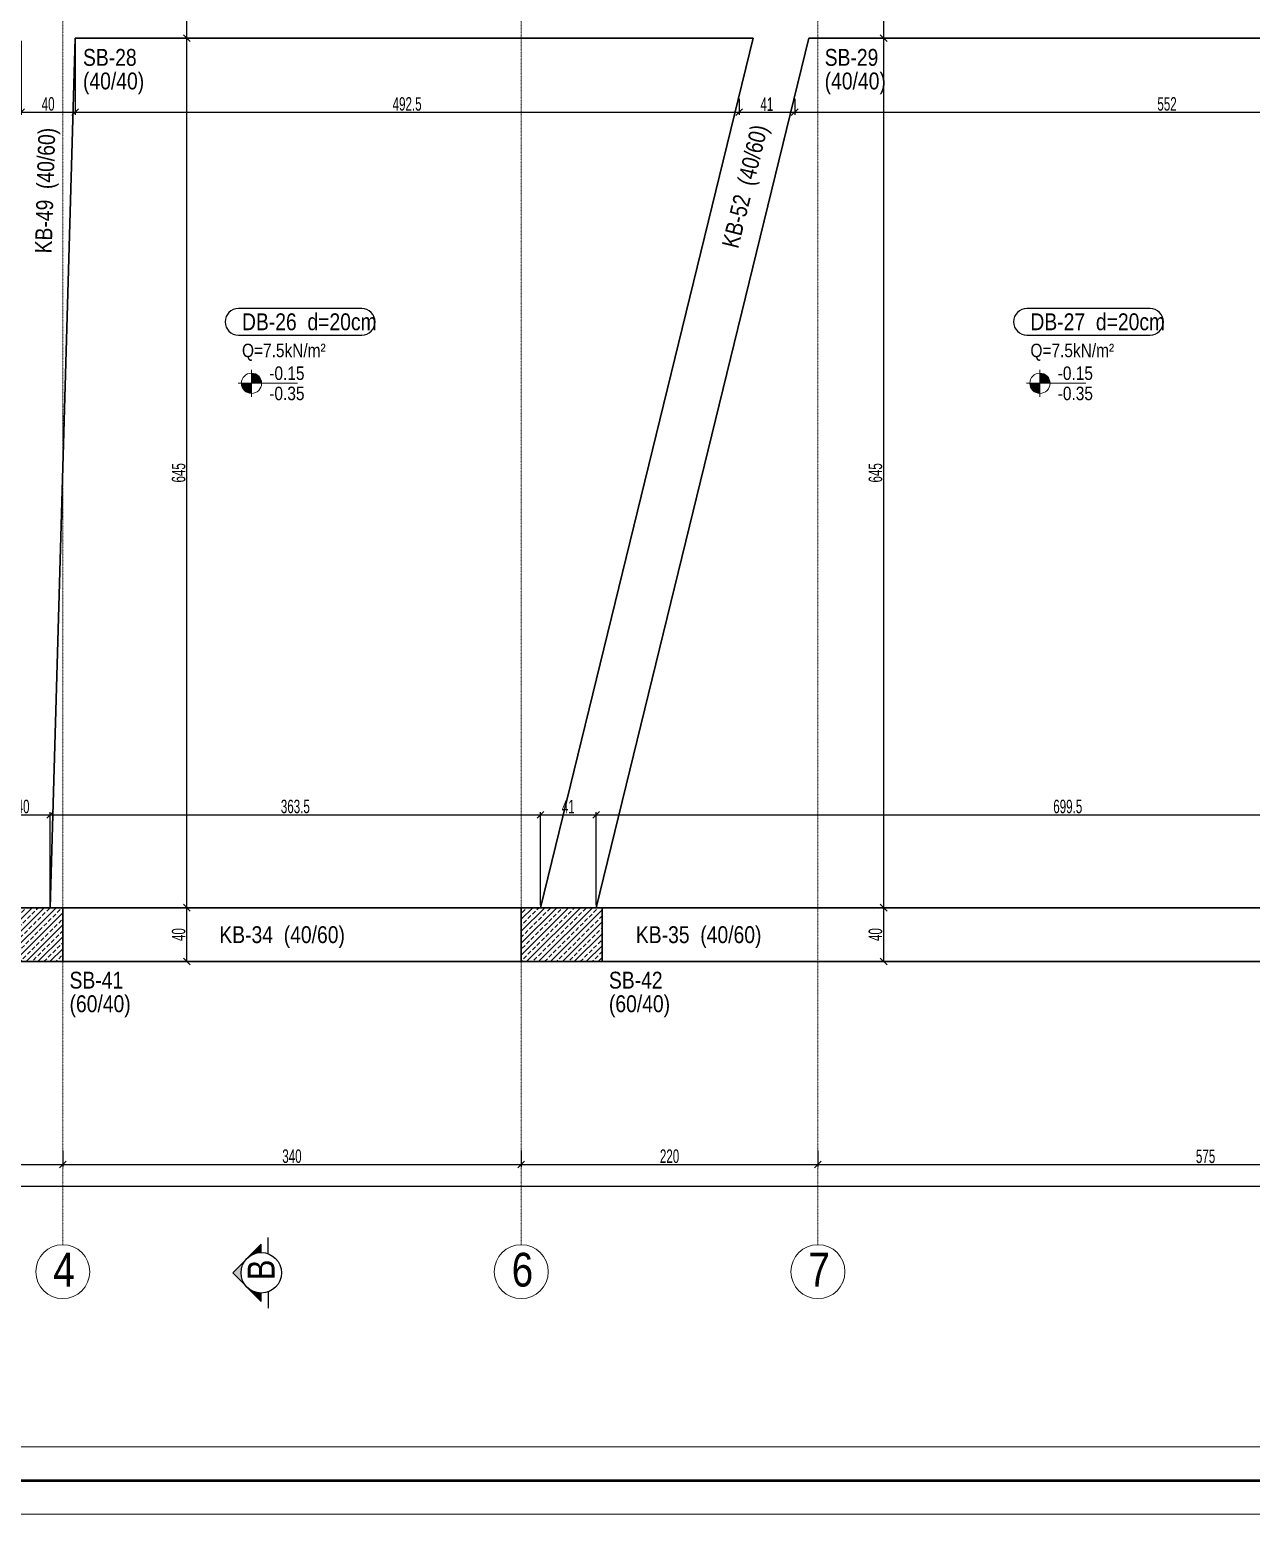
# Model space of a CAD drawing. Header units: millimetres. Extents: x -267 to 94375, y 6431 to 10838.
# Drawn here: x 59247 to 60152, y 6532 to 7633 of the extents above; entities that cross this region are included whole.
import ezdxf

# ---------------------------------------------------------------- set-up
doc = ezdxf.new("R2010")
doc.units = ezdxf.units.MM
doc.header["$LTSCALE"] = 0.0001
doc.linetypes.add('DASHED', pattern=[19.05, 12.7, -6.35])
for name, color, linetype, lineweight in [('AKS BALONU (BEYKENT)', 7, 'Continuous', 20), ('AKS CIZGISI (BEYKENT)', 252, 'DASHED', 20), ('AKS NO (BEYKENT)', 3, 'Continuous', 20), ('AKS OLCU (BEYKENT)', 200, 'Continuous', 20), ('DOSEME ISMI (BEYKENT)', 9, 'Continuous', 20), ('DOSEME PAFTA (BEYKENT)', 3, 'Continuous', 20), ('KESIT (BEYKENT)', 151, 'Continuous', 25), ('KESIT ISMI (BEYKENT)', 6, 'Continuous', 20), ('KIRIS (BEYKENT)', 2, 'Continuous', 30), ('KIRIS ISMI (BEYKENT)', 40, 'Continuous', 20), ('KOLON (BEYKENT)', 3, 'Continuous', 30), ('KOLON ISMI (BEYKENT)', 91, 'Continuous', 20), ('KOT CIZGI (BEYKENT)', 120, 'Continuous', 20), ('KOT YAZI (BEYKENT)', 7, 'Continuous', 20), ('OLCU (BEYKENT)', 14, 'Continuous', 20), ('SHEETSUMMARY-50', 152, 'Continuous', 20), ('SheetView', 40, 'Continuous', 20), ('SheetViewOut', 231, 'Continuous', 20), ('TARAMA (BEYKENT)', 252, 'Continuous', 25), ('YAZI (BEYKENT)', 140, 'Continuous', 20)]:
    doc.layers.add(name, color=color, linetype=linetype, lineweight=lineweight)
doc.styles.add('DSMOLC-50', font='bahnschrift light condensed', dxfattribs={"width": 0.75, "height": 10})
doc.styles.add('KOT (BEYKENT)', font='')
doc.styles.add('YAZI (BEYKENT)', font='')
doc.styles.get('KOT (BEYKENT)').set_extended_font_data('Bahnschrift Light Condensed')
doc.styles.get('YAZI (BEYKENT)').set_extended_font_data('Bahnschrift Light Condensed')
doc.dimstyles.new('DSMOLC-50', dxfattribs={"dimtxt": 10, "dimasz": 5, "dimexe": 2, "dimexo": 2, "dimgap": 1, "dimtad": 1, "dimdec": 1, "dimrnd": 0.5, "dimzin": 12, "dimdsep": 46, "dimtxsty": 'DSMOLC-50', "dimblk": 'OBLIQUE', "dimblk1": 'OBLIQUE', "dimblk2": 'OBLIQUE', "dimcen": 0, "dimclrt": 7, "dimadec": 0, "dimazin": 0, "dimtfac": 1, "dimtdec": 4, "dimtix": 1, "dimtmove": 2, "dimatfit": 3, "dimfxl": 1, "dimtzin": 0, "dimarcsym": 0})
pattern_1 = [(45, (56234.0714, 6088.7264), (-4.419417, 4.419417), []), (45, (56238.491, 6088.7264), (-4.419417, 4.419417), [3.125, -1.5625])]

# ---------------------------------------------------------------- blocks, each defined once
blk = doc.blocks.new('_Oblique')
at = {"color": 0, "linetype": 'ByBlock', "lineweight": -2}
blk.add_line((-0.5, -0.5), (0.5, 0.5), dxfattribs=at)
blk = doc.blocks.new('*D1030')
at = {"layer": 'AKS OLCU (BEYKENT)', "color": 0, "lineweight": -2, "transparency": 16777216}
for p, q in [((58701, 6801.3), (58701, 6789.3)), ((59271, 6801.3), (59271, 6789.3)), ((58701, 6791.3), (59271, 6791.3))]:
    blk.add_line(p, q, dxfattribs=at)
at = {"layer": 'DEFPOINTS', "color": 0, "lineweight": -3, "transparency": 16777216}
for p in [(58701, 6803.3), (59271, 6803.3), (59271, 6791.3)]:
    blk.add_point(p, dxfattribs=at)
at = {"layer": 'AKS OLCU (BEYKENT)', "color": 0, "lineweight": -2, "transparency": 16777216, "xscale": 5, "yscale": 5, "zscale": 5, "rotation": 180}
blk.add_blockref('_Oblique', (58701, 6791.3), dxfattribs=at)
at = {"layer": 'AKS OLCU (BEYKENT)', "color": 0, "lineweight": -2, "transparency": 16777216, "xscale": 5, "yscale": 5, "zscale": 5}
blk.add_blockref('_Oblique', (59271, 6791.3), dxfattribs=at)
at = {"layer": 'AKS OLCU (BEYKENT)', "color": 7, "transparency": 16777216, "insert": (58986, 6797.4), "char_height": 10, "attachment_point": 5, "style": 'DSMOLC-50'}
blk.add_mtext('570', dxfattribs=at)
blk = doc.blocks.new('*D1031')
at = {"layer": 'AKS OLCU (BEYKENT)', "color": 0, "lineweight": -2, "transparency": 16777216}
for p, q in [((59271, 6801.3), (59271, 6789.3)), ((59611, 6801.3), (59611, 6789.3)), ((59271, 6791.3), (59611, 6791.3))]:
    blk.add_line(p, q, dxfattribs=at)
at = {"layer": 'DEFPOINTS', "color": 0, "lineweight": -3, "transparency": 16777216}
for p in [(59271, 6803.3), (59611, 6803.3), (59611, 6791.3)]:
    blk.add_point(p, dxfattribs=at)
at = {"layer": 'AKS OLCU (BEYKENT)', "color": 0, "lineweight": -2, "transparency": 16777216, "xscale": 5, "yscale": 5, "zscale": 5, "rotation": 180}
blk.add_blockref('_Oblique', (59271, 6791.3), dxfattribs=at)
at = {"layer": 'AKS OLCU (BEYKENT)', "color": 0, "lineweight": -2, "transparency": 16777216, "xscale": 5, "yscale": 5, "zscale": 5}
blk.add_blockref('_Oblique', (59611, 6791.3), dxfattribs=at)
at = {"layer": 'AKS OLCU (BEYKENT)', "color": 7, "transparency": 16777216, "insert": (59441, 6797.4), "char_height": 10, "attachment_point": 5, "style": 'DSMOLC-50'}
blk.add_mtext('340', dxfattribs=at)
blk = doc.blocks.new('*D1032')
at = {"layer": 'AKS OLCU (BEYKENT)', "color": 0, "lineweight": -2, "transparency": 16777216}
for p, q in [((59611, 6801.3), (59611, 6789.3)), ((59831, 6801.3), (59831, 6789.3)), ((59611, 6791.3), (59831, 6791.3))]:
    blk.add_line(p, q, dxfattribs=at)
at = {"layer": 'DEFPOINTS', "color": 0, "lineweight": -3, "transparency": 16777216}
for p in [(59611, 6803.3), (59831, 6803.3), (59831, 6791.3)]:
    blk.add_point(p, dxfattribs=at)
at = {"layer": 'AKS OLCU (BEYKENT)', "color": 0, "lineweight": -2, "transparency": 16777216, "xscale": 5, "yscale": 5, "zscale": 5, "rotation": 180}
blk.add_blockref('_Oblique', (59611, 6791.3), dxfattribs=at)
at = {"layer": 'AKS OLCU (BEYKENT)', "color": 0, "lineweight": -2, "transparency": 16777216, "xscale": 5, "yscale": 5, "zscale": 5}
blk.add_blockref('_Oblique', (59831, 6791.3), dxfattribs=at)
at = {"layer": 'AKS OLCU (BEYKENT)', "color": 7, "transparency": 16777216, "insert": (59721, 6797.4), "char_height": 10, "attachment_point": 5, "style": 'DSMOLC-50'}
blk.add_mtext('220', dxfattribs=at)
blk = doc.blocks.new('*D1033')
at = {"layer": 'AKS OLCU (BEYKENT)', "color": 0, "lineweight": -2, "transparency": 16777216}
for p, q in [((59831, 6801.3), (59831, 6789.3)), ((60406, 6801.3), (60406, 6789.3)), ((59831, 6791.3), (60406, 6791.3))]:
    blk.add_line(p, q, dxfattribs=at)
at = {"layer": 'DEFPOINTS', "color": 0, "lineweight": -3, "transparency": 16777216}
for p in [(59831, 6803.3), (60406, 6803.3), (60406, 6791.3)]:
    blk.add_point(p, dxfattribs=at)
at = {"layer": 'AKS OLCU (BEYKENT)', "color": 0, "lineweight": -2, "transparency": 16777216, "xscale": 5, "yscale": 5, "zscale": 5, "rotation": 180}
blk.add_blockref('_Oblique', (59831, 6791.3), dxfattribs=at)
at = {"layer": 'AKS OLCU (BEYKENT)', "color": 0, "lineweight": -2, "transparency": 16777216, "xscale": 5, "yscale": 5, "zscale": 5}
blk.add_blockref('_Oblique', (60406, 6791.3), dxfattribs=at)
at = {"layer": 'AKS OLCU (BEYKENT)', "color": 7, "transparency": 16777216, "insert": (60118.5, 6797.3), "char_height": 10, "attachment_point": 5, "style": 'DSMOLC-50'}
blk.add_mtext('575', dxfattribs=at)
blk = doc.blocks.new('*D1002')
at = {"layer": 'AKS OLCU (BEYKENT)', "color": 0, "lineweight": -2, "transparency": 16777216}
for p, q in [((57886, 6801.3), (57886, 6773.3)), ((64256, 6801.3), (64256, 6773.3)), ((57886, 6775.3), (64256, 6775.3))]:
    blk.add_line(p, q, dxfattribs=at)
at = {"layer": 'DEFPOINTS', "color": 0, "lineweight": -3, "transparency": 16777216}
for p in [(57886, 6803.3), (64256, 6803.3), (64256, 6775.3)]:
    blk.add_point(p, dxfattribs=at)
at = {"layer": 'AKS OLCU (BEYKENT)', "color": 0, "lineweight": -2, "transparency": 16777216, "xscale": 5, "yscale": 5, "zscale": 5, "rotation": 180}
blk.add_blockref('_Oblique', (57886, 6775.3), dxfattribs=at)
at = {"layer": 'AKS OLCU (BEYKENT)', "color": 0, "lineweight": -2, "transparency": 16777216, "xscale": 5, "yscale": 5, "zscale": 5}
blk.add_blockref('_Oblique', (64256, 6775.3), dxfattribs=at)
at = {"layer": 'AKS OLCU (BEYKENT)', "color": 7, "transparency": 16777216, "insert": (61071, 6781.4), "char_height": 10, "attachment_point": 5, "style": 'DSMOLC-50'}
blk.add_mtext('6370', dxfattribs=at)
blk = doc.blocks.new('*D1169')
at = {"layer": 'DEFPOINTS', "color": 0, "transparency": 16777216}
for p in [(59261.6, 7050.7), (59221.6, 6981.7), (59261.6, 6981.7)]:
    blk.add_point(p, dxfattribs=at)
at = {"layer": 'OLCU (BEYKENT)', "color": 0, "lineweight": -2, "transparency": 16777216}
for p, q in [((59221.6, 6983.7), (59221.6, 7052.7)), ((59221.6, 7050.7), (59261.6, 7050.7)), ((59261.6, 6983.7), (59261.6, 7052.7))]:
    blk.add_line(p, q, dxfattribs=at)
at = {"layer": 'OLCU (BEYKENT)', "color": 0, "lineweight": -2, "transparency": 16777216, "xscale": 5, "yscale": 5, "zscale": 5, "rotation": 180}
blk.add_blockref('_Oblique', (59221.6, 7050.7), dxfattribs=at)
at = {"layer": 'OLCU (BEYKENT)', "color": 0, "lineweight": -2, "transparency": 16777216, "xscale": 5, "yscale": 5, "zscale": 5}
blk.add_blockref('_Oblique', (59261.6, 7050.7), dxfattribs=at)
at = {"layer": 'OLCU (BEYKENT)', "color": 7, "transparency": 16777216, "insert": (59241.6, 7056.8), "char_height": 10, "attachment_point": 5, "style": 'DSMOLC-50'}
blk.add_mtext('40', dxfattribs=at)
blk = doc.blocks.new('*D1170')
at = {"layer": 'DEFPOINTS', "color": 0, "transparency": 16777216}
for p in [(59625.3, 7050.7), (59261.6, 6981.7), (59625.3, 6981.7)]:
    blk.add_point(p, dxfattribs=at)
at = {"layer": 'OLCU (BEYKENT)', "color": 0, "lineweight": -2, "transparency": 16777216}
for p, q in [((59261.6, 6983.7), (59261.6, 7052.7)), ((59261.6, 7050.7), (59625.3, 7050.7)), ((59625.3, 6983.7), (59625.3, 7052.7))]:
    blk.add_line(p, q, dxfattribs=at)
at = {"layer": 'OLCU (BEYKENT)', "color": 0, "lineweight": -2, "transparency": 16777216, "xscale": 5, "yscale": 5, "zscale": 5, "rotation": 180}
blk.add_blockref('_Oblique', (59261.6, 7050.7), dxfattribs=at)
at = {"layer": 'OLCU (BEYKENT)', "color": 0, "lineweight": -2, "transparency": 16777216, "xscale": 5, "yscale": 5, "zscale": 5}
blk.add_blockref('_Oblique', (59625.3, 7050.7), dxfattribs=at)
at = {"layer": 'OLCU (BEYKENT)', "color": 7, "transparency": 16777216, "insert": (59443.5, 7056.8), "char_height": 10, "attachment_point": 5, "style": 'DSMOLC-50'}
blk.add_mtext('363.5', dxfattribs=at)
blk = doc.blocks.new('*D1171')
at = {"layer": 'DEFPOINTS', "color": 0, "transparency": 16777216}
for p in [(59666.5, 7050.7), (59625.3, 6981.7), (59666.5, 6981.7)]:
    blk.add_point(p, dxfattribs=at)
at = {"layer": 'OLCU (BEYKENT)', "color": 0, "lineweight": -2, "transparency": 16777216}
for p, q in [((59625.3, 6983.7), (59625.3, 7052.7)), ((59625.3, 7050.7), (59666.5, 7050.7)), ((59666.5, 6983.7), (59666.5, 7052.7))]:
    blk.add_line(p, q, dxfattribs=at)
at = {"layer": 'OLCU (BEYKENT)', "color": 0, "lineweight": -2, "transparency": 16777216, "xscale": 5, "yscale": 5, "zscale": 5, "rotation": 180}
blk.add_blockref('_Oblique', (59625.3, 7050.7), dxfattribs=at)
at = {"layer": 'OLCU (BEYKENT)', "color": 0, "lineweight": -2, "transparency": 16777216, "xscale": 5, "yscale": 5, "zscale": 5}
blk.add_blockref('_Oblique', (59666.5, 7050.7), dxfattribs=at)
at = {"layer": 'OLCU (BEYKENT)', "color": 7, "transparency": 16777216, "insert": (59645.9, 7056.7), "char_height": 10, "attachment_point": 5, "style": 'DSMOLC-50'}
blk.add_mtext('41', dxfattribs=at)
blk = doc.blocks.new('*D1172')
at = {"layer": 'DEFPOINTS', "color": 0, "transparency": 16777216}
for p in [(60366, 7062.7), (60366, 7050.7), (59666.5, 6981.7)]:
    blk.add_point(p, dxfattribs=at)
at = {"layer": 'OLCU (BEYKENT)', "color": 0, "lineweight": -2, "transparency": 16777216}
for p, q in [((60366, 7060.7), (60366, 7048.7)), ((59666.5, 6983.7), (59666.5, 7052.7)), ((59666.5, 7050.7), (60366, 7050.7))]:
    blk.add_line(p, q, dxfattribs=at)
at = {"layer": 'OLCU (BEYKENT)', "color": 0, "lineweight": -2, "transparency": 16777216, "xscale": 5, "yscale": 5, "zscale": 5, "rotation": 180}
blk.add_blockref('_Oblique', (59666.5, 7050.7), dxfattribs=at)
at = {"layer": 'OLCU (BEYKENT)', "color": 0, "lineweight": -2, "transparency": 16777216, "xscale": 5, "yscale": 5, "zscale": 5}
blk.add_blockref('_Oblique', (60366, 7050.7), dxfattribs=at)
at = {"layer": 'OLCU (BEYKENT)', "color": 7, "transparency": 16777216, "insert": (60016.3, 7056.8), "char_height": 10, "attachment_point": 5, "style": 'DSMOLC-50'}
blk.add_mtext('699.5', dxfattribs=at)
blk = doc.blocks.new('*D1193')
at = {"layer": 'DEFPOINTS', "color": 0, "transparency": 16777216}
for p in [(59240.2, 7626.8), (59280.2, 7626.8), (59280.2, 7571.8)]:
    blk.add_point(p, dxfattribs=at)
at = {"layer": 'OLCU (BEYKENT)', "color": 0, "lineweight": -2, "transparency": 16777216}
for p, q in [((59240.2, 7624.8), (59240.2, 7569.8)), ((59280.2, 7624.8), (59280.2, 7569.8)), ((59240.2, 7571.8), (59280.2, 7571.8))]:
    blk.add_line(p, q, dxfattribs=at)
at = {"layer": 'OLCU (BEYKENT)', "color": 0, "lineweight": -2, "transparency": 16777216, "xscale": 5, "yscale": 5, "zscale": 5, "rotation": 180}
blk.add_blockref('_Oblique', (59240.2, 7571.8), dxfattribs=at)
at = {"layer": 'OLCU (BEYKENT)', "color": 0, "lineweight": -2, "transparency": 16777216, "xscale": 5, "yscale": 5, "zscale": 5}
blk.add_blockref('_Oblique', (59280.2, 7571.8), dxfattribs=at)
at = {"layer": 'OLCU (BEYKENT)', "color": 7, "transparency": 16777216, "insert": (59260.2, 7577.9), "char_height": 10, "attachment_point": 5, "style": 'DSMOLC-50'}
blk.add_mtext('40', dxfattribs=at)
blk = doc.blocks.new('*D1194')
at = {"layer": 'DEFPOINTS', "color": 0, "transparency": 16777216}
for p in [(59280.2, 7626.8), (59772.6, 7583.8), (59772.6, 7571.8)]:
    blk.add_point(p, dxfattribs=at)
at = {"layer": 'OLCU (BEYKENT)', "color": 0, "lineweight": -2, "transparency": 16777216}
for p, q in [((59280.2, 7624.8), (59280.2, 7569.8)), ((59772.6, 7581.8), (59772.6, 7569.8)), ((59280.2, 7571.8), (59772.6, 7571.8))]:
    blk.add_line(p, q, dxfattribs=at)
at = {"layer": 'OLCU (BEYKENT)', "color": 0, "lineweight": -2, "transparency": 16777216, "xscale": 5, "yscale": 5, "zscale": 5, "rotation": 180}
blk.add_blockref('_Oblique', (59280.2, 7571.8), dxfattribs=at)
at = {"layer": 'OLCU (BEYKENT)', "color": 0, "lineweight": -2, "transparency": 16777216, "xscale": 5, "yscale": 5, "zscale": 5}
blk.add_blockref('_Oblique', (59772.6, 7571.8), dxfattribs=at)
at = {"layer": 'OLCU (BEYKENT)', "color": 7, "transparency": 16777216, "insert": (59526.4, 7577.9), "char_height": 10, "attachment_point": 5, "style": 'DSMOLC-50'}
blk.add_mtext('492.5', dxfattribs=at)
blk = doc.blocks.new('*D1195')
at = {"layer": 'DEFPOINTS', "color": 0, "transparency": 16777216}
for p in [(59772.6, 7583.8), (59813.8, 7583.8), (59813.8, 7571.8)]:
    blk.add_point(p, dxfattribs=at)
at = {"layer": 'OLCU (BEYKENT)', "color": 0, "lineweight": -2, "transparency": 16777216}
for p, q in [((59772.6, 7581.8), (59772.6, 7569.8)), ((59813.8, 7581.8), (59813.8, 7569.8)), ((59772.6, 7571.8), (59813.8, 7571.8))]:
    blk.add_line(p, q, dxfattribs=at)
at = {"layer": 'OLCU (BEYKENT)', "color": 0, "lineweight": -2, "transparency": 16777216, "xscale": 5, "yscale": 5, "zscale": 5, "rotation": 180}
blk.add_blockref('_Oblique', (59772.6, 7571.8), dxfattribs=at)
at = {"layer": 'OLCU (BEYKENT)', "color": 0, "lineweight": -2, "transparency": 16777216, "xscale": 5, "yscale": 5, "zscale": 5}
blk.add_blockref('_Oblique', (59813.8, 7571.8), dxfattribs=at)
at = {"layer": 'OLCU (BEYKENT)', "color": 7, "transparency": 16777216, "insert": (59793.2, 7577.8), "char_height": 10, "attachment_point": 5, "style": 'DSMOLC-50'}
blk.add_mtext('41', dxfattribs=at)
blk = doc.blocks.new('*D1196')
at = {"layer": 'DEFPOINTS', "color": 0, "transparency": 16777216}
for p in [(59813.8, 7583.8), (60366, 7583.8), (60366, 7571.8)]:
    blk.add_point(p, dxfattribs=at)
at = {"layer": 'OLCU (BEYKENT)', "color": 0, "lineweight": -2, "transparency": 16777216}
for p, q in [((59813.8, 7581.8), (59813.8, 7569.8)), ((60366, 7581.8), (60366, 7569.8)), ((59813.8, 7571.8), (60366, 7571.8))]:
    blk.add_line(p, q, dxfattribs=at)
at = {"layer": 'OLCU (BEYKENT)', "color": 0, "lineweight": -2, "transparency": 16777216, "xscale": 5, "yscale": 5, "zscale": 5, "rotation": 180}
blk.add_blockref('_Oblique', (59813.8, 7571.8), dxfattribs=at)
at = {"layer": 'OLCU (BEYKENT)', "color": 0, "lineweight": -2, "transparency": 16777216, "xscale": 5, "yscale": 5, "zscale": 5}
blk.add_blockref('_Oblique', (60366, 7571.8), dxfattribs=at)
at = {"layer": 'OLCU (BEYKENT)', "color": 7, "transparency": 16777216, "insert": (60089.9, 7577.9), "char_height": 10, "attachment_point": 5, "style": 'DSMOLC-50'}
blk.add_mtext('552', dxfattribs=at)
blk = doc.blocks.new('*D1291')
at = {"layer": 'DEFPOINTS', "color": 0, "transparency": 16777216}
for p in [(59351.1, 6981.8), (59363.1, 6981.8), (59351.1, 6941.8)]:
    blk.add_point(p, dxfattribs=at)
at = {"layer": 'OLCU (BEYKENT)', "color": 0, "lineweight": -2, "transparency": 16777216}
for p, q in [((59353.1, 6981.8), (59365.1, 6981.8)), ((59363.1, 6941.8), (59363.1, 6981.8)), ((59353.1, 6941.8), (59365.1, 6941.8))]:
    blk.add_line(p, q, dxfattribs=at)
at = {"layer": 'OLCU (BEYKENT)', "color": 0, "lineweight": -2, "transparency": 16777216, "xscale": 5, "yscale": 5, "zscale": 5}
for p, rotation in [((59363.1, 6981.8), 90), ((59363.1, 6941.8), 270)]:
    blk.add_blockref('_Oblique', p, dxfattribs=dict(at, rotation=rotation))
at = {"layer": 'OLCU (BEYKENT)', "color": 7, "transparency": 16777216, "insert": (59357, 6961.8), "char_height": 10, "attachment_point": 5, "rotation": 90, "style": 'DSMOLC-50'}
blk.add_mtext('40', dxfattribs=at)
blk = doc.blocks.new('*D1292')
at = {"layer": 'DEFPOINTS', "color": 0, "transparency": 16777216}
for p in [(59351.1, 7626.8), (59363.1, 7626.8), (59351.1, 6981.8)]:
    blk.add_point(p, dxfattribs=at)
at = {"layer": 'OLCU (BEYKENT)', "color": 0, "lineweight": -2, "transparency": 16777216}
for p, q in [((59353.1, 7626.8), (59365.1, 7626.8)), ((59363.1, 6981.8), (59363.1, 7626.8)), ((59353.1, 6981.8), (59365.1, 6981.8))]:
    blk.add_line(p, q, dxfattribs=at)
at = {"layer": 'OLCU (BEYKENT)', "color": 0, "lineweight": -2, "transparency": 16777216, "xscale": 5, "yscale": 5, "zscale": 5}
for p, rotation in [((59363.1, 7626.8), 90), ((59363.1, 6981.8), 270)]:
    blk.add_blockref('_Oblique', p, dxfattribs=dict(at, rotation=rotation))
at = {"layer": 'OLCU (BEYKENT)', "color": 7, "transparency": 16777216, "insert": (59357, 7304.3), "char_height": 10, "attachment_point": 5, "rotation": 90, "style": 'DSMOLC-50'}
blk.add_mtext('645', dxfattribs=at)
blk = doc.blocks.new('*D1293')
at = {"layer": 'DEFPOINTS', "color": 0, "transparency": 16777216}
for p in [(59351.1, 7686.8), (59363.1, 7686.8), (59351.1, 7626.8)]:
    blk.add_point(p, dxfattribs=at)
at = {"layer": 'OLCU (BEYKENT)', "color": 0, "lineweight": -2, "transparency": 16777216}
for p, q in [((59353.1, 7686.8), (59365.1, 7686.8)), ((59363.1, 7626.8), (59363.1, 7686.8)), ((59353.1, 7626.8), (59365.1, 7626.8))]:
    blk.add_line(p, q, dxfattribs=at)
at = {"layer": 'OLCU (BEYKENT)', "color": 0, "lineweight": -2, "transparency": 16777216, "xscale": 5, "yscale": 5, "zscale": 5}
for p, rotation in [((59363.1, 7686.8), 90), ((59363.1, 7626.8), 270)]:
    blk.add_blockref('_Oblique', p, dxfattribs=dict(at, rotation=rotation))
at = {"layer": 'OLCU (BEYKENT)', "color": 7, "transparency": 16777216, "insert": (59357, 7656.8), "char_height": 10, "attachment_point": 5, "rotation": 90, "style": 'DSMOLC-50'}
blk.add_mtext('60', dxfattribs=at)
blk = doc.blocks.new('*D1297')
at = {"layer": 'DEFPOINTS', "color": 0, "transparency": 16777216}
for p in [(59867.8, 6981.8), (59879.8, 6981.8), (59867.8, 6941.8)]:
    blk.add_point(p, dxfattribs=at)
at = {"layer": 'OLCU (BEYKENT)', "color": 0, "lineweight": -2, "transparency": 16777216}
for p, q in [((59869.8, 6981.8), (59881.8, 6981.8)), ((59879.8, 6941.8), (59879.8, 6981.8)), ((59869.8, 6941.8), (59881.8, 6941.8))]:
    blk.add_line(p, q, dxfattribs=at)
at = {"layer": 'OLCU (BEYKENT)', "color": 0, "lineweight": -2, "transparency": 16777216, "xscale": 5, "yscale": 5, "zscale": 5}
for p, rotation in [((59879.8, 6981.8), 90), ((59879.8, 6941.8), 270)]:
    blk.add_blockref('_Oblique', p, dxfattribs=dict(at, rotation=rotation))
at = {"layer": 'OLCU (BEYKENT)', "color": 7, "transparency": 16777216, "insert": (59873.7, 6961.8), "char_height": 10, "attachment_point": 5, "rotation": 90, "style": 'DSMOLC-50'}
blk.add_mtext('40', dxfattribs=at)
blk = doc.blocks.new('*D1298')
at = {"layer": 'DEFPOINTS', "color": 0, "transparency": 16777216}
for p in [(59867.8, 7626.8), (59879.8, 7626.8), (59867.8, 6981.8)]:
    blk.add_point(p, dxfattribs=at)
at = {"layer": 'OLCU (BEYKENT)', "color": 0, "lineweight": -2, "transparency": 16777216}
for p, q in [((59869.8, 7626.8), (59881.8, 7626.8)), ((59879.8, 6981.8), (59879.8, 7626.8)), ((59869.8, 6981.8), (59881.8, 6981.8))]:
    blk.add_line(p, q, dxfattribs=at)
at = {"layer": 'OLCU (BEYKENT)', "color": 0, "lineweight": -2, "transparency": 16777216, "xscale": 5, "yscale": 5, "zscale": 5}
for p, rotation in [((59879.8, 7626.8), 90), ((59879.8, 6981.8), 270)]:
    blk.add_blockref('_Oblique', p, dxfattribs=dict(at, rotation=rotation))
at = {"layer": 'OLCU (BEYKENT)', "color": 7, "transparency": 16777216, "insert": (59873.7, 7304.3), "char_height": 10, "attachment_point": 5, "rotation": 90, "style": 'DSMOLC-50'}
blk.add_mtext('645', dxfattribs=at)
blk = doc.blocks.new('*D1299')
at = {"layer": 'DEFPOINTS', "color": 0, "transparency": 16777216}
for p in [(59867.8, 7686.8), (59879.8, 7686.8), (59867.8, 7626.8)]:
    blk.add_point(p, dxfattribs=at)
at = {"layer": 'OLCU (BEYKENT)', "color": 0, "lineweight": -2, "transparency": 16777216}
for p, q in [((59869.8, 7686.8), (59881.8, 7686.8)), ((59879.8, 7626.8), (59879.8, 7686.8)), ((59869.8, 7626.8), (59881.8, 7626.8))]:
    blk.add_line(p, q, dxfattribs=at)
at = {"layer": 'OLCU (BEYKENT)', "color": 0, "lineweight": -2, "transparency": 16777216, "xscale": 5, "yscale": 5, "zscale": 5}
for p, rotation in [((59879.8, 7686.8), 90), ((59879.8, 7626.8), 270)]:
    blk.add_blockref('_Oblique', p, dxfattribs=dict(at, rotation=rotation))
at = {"layer": 'OLCU (BEYKENT)', "color": 7, "transparency": 16777216, "insert": (59873.7, 7656.8), "char_height": 10, "attachment_point": 5, "rotation": 90, "style": 'DSMOLC-50'}
blk.add_mtext('60', dxfattribs=at)

msp = doc.modelspace()

# ---------------------------------------------------------------- hatches: boundary and pattern name
at = {"layer": 'KESIT (BEYKENT)', "lineweight": -3}
h = msp.add_hatch(color=256, dxfattribs=at)
h.dxf.hatch_style = 1
h.paths.add_polyline_path([(59418.26, 6732.15), (59407.66, 6721.54, -0.1989124), (59418.26, 6725.94)])
h = msp.add_hatch(color=256, dxfattribs=at)
h.dxf.hatch_style = 1
h.paths.add_polyline_path([(59407.66, 6721.54), (59397.05, 6710.94), (59407.66, 6700.33, -0.1989124), (59403.26, 6710.94, -0.1989124)])
h = msp.add_hatch(color=256, dxfattribs=at)
h.dxf.hatch_style = 1
h.paths.add_polyline_path([(59418.26, 6695.94, -0.1989124), (59407.66, 6700.33), (59418.26, 6689.72)])
at = {"layer": 'KOT CIZGI (BEYKENT)'}
h = msp.add_hatch(color=256, dxfattribs=at)
h.dxf.hatch_style = 1
h.paths.add_polyline_path([(59411.01, 7378.23), (59411.01, 7370.73), (59418.51, 7370.73, 0.4142136)])
h = msp.add_hatch(color=256, dxfattribs=at)
h.dxf.hatch_style = 1
h.paths.add_polyline_path([(59995.68, 7378.23), (59995.68, 7370.73), (60003.18, 7370.73, 0.4142136)])
h = msp.add_hatch(color=256, dxfattribs=at)
h.dxf.hatch_style = 1
h.paths.add_polyline_path([(59411.01, 7370.73), (59403.51, 7370.73, 0.4142136), (59411.01, 7363.23)])
h = msp.add_hatch(color=256, dxfattribs=at)
h.dxf.hatch_style = 1
h.paths.add_polyline_path([(59995.68, 7370.73), (59988.18, 7370.73, 0.4142136), (59995.68, 7363.23)])
at = {"layer": 'TARAMA (BEYKENT)'}
h = msp.add_hatch(dxfattribs=at)
h.set_pattern_fill('ANSI33', color=256, style=0, pattern_type=0)
h.set_pattern_definition(pattern_1)
h.paths.add_polyline_path([(59211.06, 6981.77), (59271.06, 6981.77), (59271.06, 6941.77), (59211.06, 6941.77)], flags=0)
h = msp.add_hatch(dxfattribs=at)
h.set_pattern_fill('ANSI33', color=256, style=0, pattern_type=0)
h.set_pattern_definition(pattern_1)
h.paths.add_polyline_path([(59611.04, 6981.77), (59671.04, 6981.77), (59671.04, 6941.77), (59611.04, 6941.77)], flags=0)

# ---------------------------------------------------------------- linework, layer by layer
at = {"layer": 'AKS BALONU (BEYKENT)'}
for centre in [(59271.04, 6711.77), (59611.03, 6711.77), (59831.04, 6711.77)]:
    msp.add_circle(centre, 20, dxfattribs=at)
at = {"layer": 'AKS CIZGISI (BEYKENT)'}
for p, q in [((59271.04, 6731.77), (59271.04, 8232.08)), ((59831.04, 6731.77), (59831.04, 8197.07)), ((59611.03, 6731.77), (59611.03, 7748.07)), ((57686.04, 6941.77), (64471.03, 6941.77))]:
    msp.add_line(p, q, dxfattribs=at)
at = {"layer": 'DOSEME PAFTA (BEYKENT)', "lineweight": -3}
for points in [[(59401.3, 7406.45), (59492.72, 7406.45, 1), (59492.72, 7426.23), (59401.3, 7426.23, 1)], [(59985.97, 7406.45), (60077.3, 7406.45, 1), (60077.3, 7426.23), (59985.97, 7426.23, 1)]]:
    msp.add_lwpolyline(points, format="xyb", close=True, dxfattribs=at)
at = {"layer": 'KESIT (BEYKENT)', "lineweight": -3, "flags": 128}
for points in [[(59418.26, 6725.94), (59418.26, 6732.15), (59397.05, 6710.94), (59418.26, 6689.72), (59418.26, 6695.94)], [(59423.26, 6725.08), (59423.26, 6737.15)], [(59423.26, 6696.79), (59423.26, 6684.72)]]:
    msp.add_lwpolyline(points, dxfattribs=at)
at = {"layer": 'KESIT (BEYKENT)', "lineweight": -3}
msp.add_circle((59418.26, 6710.94), 15, dxfattribs=at)
at = {"layer": 'KIRIS (BEYKENT)'}
for p, q in [((59280.18, 7626.77), (59261.62, 6981.67)), ((59280.18, 7626.77), (59783.11, 7626.77)), ((59783.11, 7626.77), (59625.31, 6981.67)), ((59824.29, 7626.77), (59666.5, 6981.67)), ((59824.29, 7626.77), (60366.04, 7626.77)), ((59271.06, 6981.77), (59611.04, 6981.77)), ((59671.04, 6981.77), (60346.14, 6981.77)), ((59271.06, 6941.77), (59611.04, 6941.77)), ((59671.04, 6941.77), (60346.14, 6941.77))]:
    msp.add_line(p, q, dxfattribs=at)
at = {"layer": 'KOLON (BEYKENT)'}
for points in [[(59211.06, 6981.77), (59271.06, 6981.77), (59271.06, 6941.77), (59211.06, 6941.77)], [(59611.04, 6981.77), (59671.04, 6981.77), (59671.04, 6941.77), (59611.04, 6941.77)]]:
    msp.add_lwpolyline(points, close=True, dxfattribs=at)
at = {"layer": 'KOT CIZGI (BEYKENT)'}
for p, q in [((59411.01, 7380.73), (59411.01, 7360.73)), ((59995.68, 7380.73), (59995.68, 7360.73)), ((59401.01, 7370.73), (59445.04, 7370.73)), ((59985.68, 7370.73), (60029.71, 7370.73))]:
    msp.add_line(p, q, dxfattribs=at)
for centre in [(59411.01, 7370.73), (59995.68, 7370.73)]:
    msp.add_circle(centre, 7.5, dxfattribs=at)
at = {"layer": 'SHEETSUMMARY-50', "const_width": 2, "flags": 128}
msp.add_lwpolyline([(57239.42, 6556.81), (72579.28, 6556.81), (72579.28, 10706.81), (57239.42, 10706.81)], close=True, dxfattribs=at)
at = {"layer": 'SheetView'}
msp.add_lwpolyline([(57264.42, 6581.81), (71954.28, 6581.81), (71954.28, 10681.81), (57264.42, 10681.81)], close=True, dxfattribs=at)
at = {"layer": 'SheetViewOut'}
msp.add_lwpolyline([(57214.42, 6531.81), (72604.28, 6531.81), (72604.28, 10731.81), (57214.42, 10731.81)], close=True, dxfattribs=at)

# ---------------------------------------------------------------- texts
at = {"layer": 'AKS NO (BEYKENT)', "style": 'YAZI (BEYKENT)'}
for s, p in [('4', (59263.97, 6700.77)), ('6', (59603.96, 6700.77)), ('7', (59823.91, 6700.77))]:
    msp.add_text(s, height=25, dxfattribs=at).set_placement(p)
at = {"layer": 'DOSEME ISMI (BEYKENT)', "style": 'YAZI (BEYKENT)'}
for s, p in [('DB-26  d=20cm', (59403.94, 7410.11)), ('DB-27  d=20cm', (59988.61, 7410.11))]:
    msp.add_text(s, height=12.5, dxfattribs=at).set_placement(p)
at = {"layer": 'KESIT ISMI (BEYKENT)', "style": 'YAZI (BEYKENT)'}
msp.add_text('B', height=20, rotation=90, dxfattribs=at).set_placement((59428.13, 6705.48))
at = {"layer": 'KIRIS ISMI (BEYKENT)', "style": 'YAZI (BEYKENT)'}
for s, rotation, p in [('KB-49  (40/60)', 88.35175, (59262.83, 7466.96)), ('KB-52  (40/60)', 76.25513, (59771.83, 7470.13))]:
    msp.add_text(s, height=12.5, rotation=rotation, dxfattribs=at).set_placement(p)
for s, p in [('KB-34  (40/60)', (59387.15, 6955.52)), ('KB-35  (40/60)', (59696.04, 6955.52))]:
    msp.add_text(s, height=12.5, dxfattribs=at).set_placement(p)
at = {"layer": 'KOLON ISMI (BEYKENT)', "style": 'YAZI (BEYKENT)'}
for s, p in [('SB-28', (59286.04, 7606.24)), ('SB-29', (59836.04, 7606.24)), ('(40/40)', (59286.04, 7588.74)), ('(40/40)', (59836.04, 7588.74)), ('SB-41', (59276.06, 6921.77)), ('SB-42', (59676.04, 6921.77)), ('(60/40)', (59276.06, 6904.27)), ('(60/40)', (59676.04, 6904.27))]:
    msp.add_text(s, height=12.5, dxfattribs=at).set_placement(p)
at = {"layer": 'KOT YAZI (BEYKENT)', "style": 'KOT (BEYKENT)'}
for s, p in [(' -0.15', (59421.01, 7373.23)), (' -0.15', (60005.68, 7373.23)), (' -0.35', (59421.01, 7358.23)), (' -0.35', (60005.68, 7358.23))]:
    msp.add_text(s, height=10, dxfattribs=at).set_placement(p)
at = {"layer": 'YAZI (BEYKENT)', "style": 'YAZI (BEYKENT)'}
for p in [(59403.94, 7390.11), (59988.61, 7390.11)]:
    msp.add_text('Q=7.5kN/m²', height=10, dxfattribs=at).set_placement(p)

# ---------------------------------------------------------------- dimensions: what is measured, and where the dimension line sits
at = {"layer": 'AKS OLCU (BEYKENT)'}
for base, p1, p2, picture, middle in [((64256.03, 6775.26), (57886.04, 6803.26), (64256.03, 6803.26), '*D1002', (61071.03, 6781.36)), ((59271.04, 6791.26), (58701.04, 6803.26), (59271.04, 6803.26), '*D1030', (58986.04, 6797.36)), ((59611.03, 6791.26), (59271.04, 6803.26), (59611.03, 6803.26), '*D1031', (59441.04, 6797.36)), ((59831.04, 6791.26), (59611.03, 6803.26), (59831.04, 6803.26), '*D1032', (59721.04, 6797.36)), ((60406.04, 6791.26), (59831.04, 6803.26), (60406.04, 6803.26), '*D1033', (60118.54, 6797.31))]:
    dim = msp.add_linear_dim(base=base, p1=p1, p2=p2, dimstyle='DSMOLC-50', dxfattribs=at)
    dim.commit()
    dim.dimension.update_dxf_attribs({"geometry": picture, "text_midpoint": middle})
at = {"layer": 'OLCU (BEYKENT)'}
for base, p1, p2, angle, picture, middle in [((59363.07, 7686.77), (59351.07, 7626.77), (59351.07, 7686.77), 90, '*D1293', (59356.97, 7656.77)), ((59879.78, 7686.77), (59867.78, 7626.77), (59867.78, 7686.77), 90, '*D1299', (59873.67, 7656.77)), ((59280.18, 7571.84), (59240.16, 7626.77), (59280.18, 7626.77), 0, '*D1193', (59260.17, 7577.94)), ((59772.61, 7571.84), (59280.18, 7626.77), (59772.61, 7583.84), 0, '*D1194', (59526.39, 7577.94)), ((59363.07, 7626.77), (59351.07, 6981.77), (59351.07, 7626.77), 90, '*D1292', (59357.02, 7304.27)), ((59879.78, 7626.77), (59867.78, 6981.77), (59867.78, 7626.77), 90, '*D1298', (59873.73, 7304.27)), ((59813.79, 7571.84), (59772.61, 7583.84), (59813.79, 7583.84), 0, '*D1195', (59793.2, 7577.84)), ((60366.0365, 7571.8386), (59813.7928, 7583.8386), (60366.0365, 7583.8386), 0, '*D1196', (60089.9146, 7577.9417)), ((59261.62, 7050.74), (59221.6, 6981.67), (59261.62, 6981.67), 0, '*D1169', (59241.61, 7056.85)), ((59625.31, 7050.74), (59261.62, 6981.67), (59625.31, 6981.67), 0, '*D1170', (59443.47, 7056.85)), ((59666.5, 7050.74), (59625.31, 6981.67), (59666.5, 6981.67), 0, '*D1171', (59645.91, 7056.75)), ((60366.04, 7050.74), (59666.5, 6981.67), (60366.04, 7062.74), 0, '*D1172', (60016.27, 7056.85)), ((59363.07, 6981.77), (59351.07, 6941.77), (59351.07, 6981.77), 90, '*D1291', (59356.97, 6961.77)), ((59879.78, 6981.77), (59867.78, 6941.77), (59867.78, 6981.77), 90, '*D1297', (59873.67, 6961.77))]:
    dim = msp.add_linear_dim(base=base, p1=p1, p2=p2, angle=angle, dimstyle='DSMOLC-50', dxfattribs=at)
    dim.commit()
    dim.dimension.update_dxf_attribs({"geometry": picture, "text_midpoint": middle})

doc.saveas('drawing.dxf')
